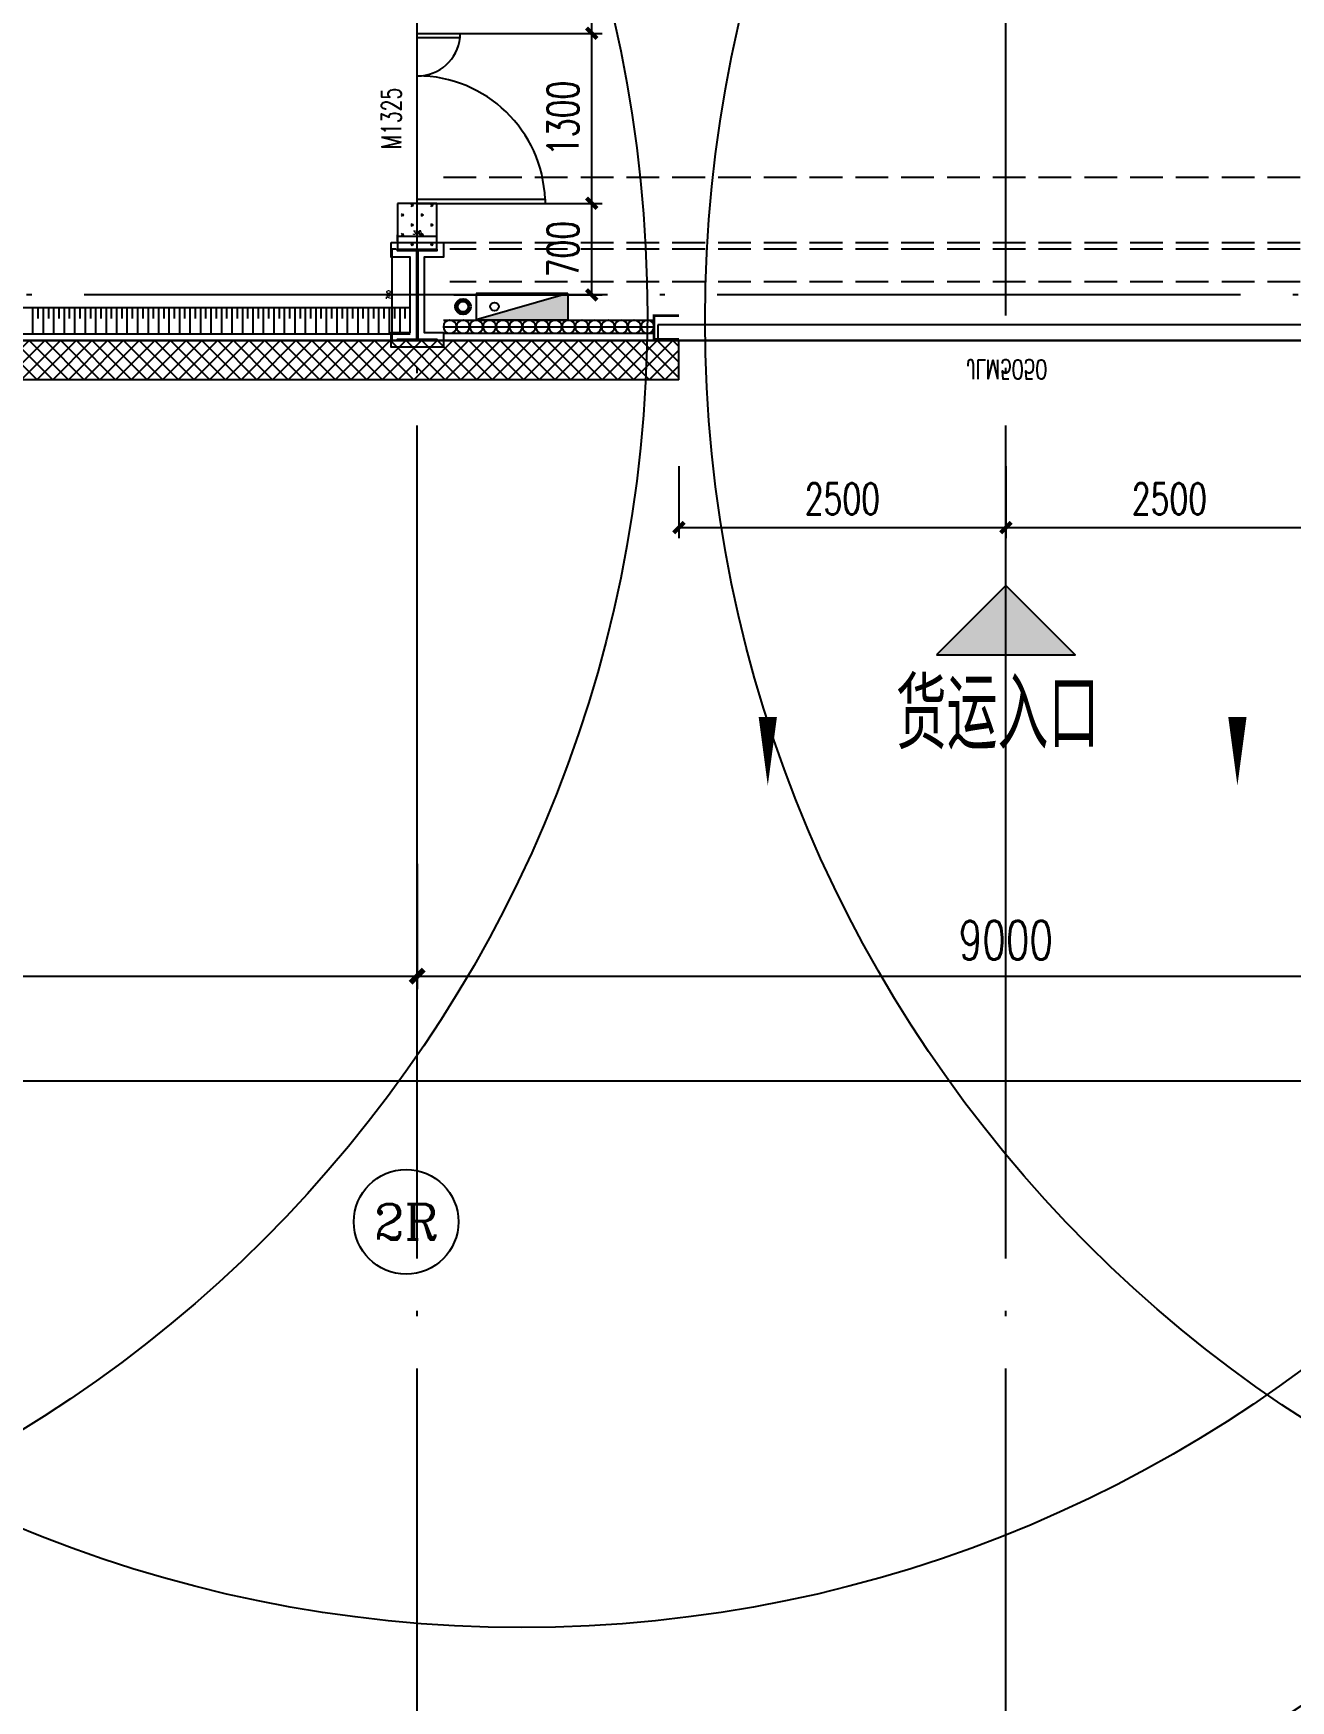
# Model space of a CAD drawing. Extents: x -1313754 to 847533, y 489853 to 941203.
# Drawn here: x -266789 to -257177, y 629320 to 642070 of the extents above; entities that cross this region are included whole.
import ezdxf
from ezdxf.enums import TextEntityAlignment as Align

# ---------------------------------------------------------------- set-up
doc = ezdxf.new("R2010")
doc.units = 0
doc.header["$LTSCALE"] = 1000
doc.header["$MEASUREMENT"] = 0
for name, pattern in [('10平面$0$DASH', [0.35, 0.25, -0.1]), ('DASH', [0.35, 0.25, -0.1]), ('DOTE', [2.42, 2, -0.2, 0.02, -0.2])]:
    doc.linetypes.add(name, pattern=pattern)
doc.layers.get('Defpoints').update_dxf_attribs({"color": 210})
for name, color, linetype in [('10平面$0$WINDOW', 4, 'Continuous'), ('10平面$0$WINDOW_TEXT', 7, 'Continuous'), ('99平面图例外参$0$A-HATCH-2', 251, 'Continuous'), ('A-AXIS-D', 1, 'Continuous'), ('A-AXIS-DOTE', 14, 'DOTE'), ('A-AXIS-DP', 126, 'Continuous'), ('A-AXIS-SYMB', 3, 'Continuous'), ('A-HATCH-2', 251, 'Continuous'), ('A-HRAIL', 173, 'Continuous'), ('A-LIN-V', 9, 'Continuous'), ('A-SFCE', 30, 'Continuous'), ('A-TEXT', 61, 'Continuous'), ('A-WINDOW', 140, 'Continuous'), ('AS-COLN', 6, 'Continuous'), ('AS-WALL', 40, 'Continuous'), ('AS-结构边线层', 200, 'Continuous'), ('DIM_SYMB', 3, 'Continuous'), ('FH-line', 180, 'Continuous'), ('FH-tri', 180, 'Continuous'), ('PUB_HATCH', 8, 'Continuous'), ('PUB_TEXT', 7, 'Continuous'), ('SB_ZF消火栓', 10, 'Continuous'), ('SB_ZF消火栓M', 10, 'Continuous')]:
    doc.layers.add(name, color=color, linetype=linetype)
doc.layers.add('A-加建区域', color=47, linetype='Continuous', plot=False)
doc.layers.add('LG-ZF消防', color=1, linetype='Continuous', lineweight=60)
doc.styles.add('10平面$0$_TCH_WINDOW', font='SIMPLEX', dxfattribs={"height": 3.5, "bigfont": 'GBCBIG'})
doc.styles.add('_TCH_AXIS', font='COMPLEX', dxfattribs={"bigfont": 'GBCBIG'})
doc.styles.add('_TCH_DIM_T3', font='SIMPLEX', dxfattribs={"width": 0.705882, "bigfont": 'GBCBIG'})
doc.styles.add('A-STANDARD', font='SIMPLEX', dxfattribs={"bigfont": 'GBCBIG'})
doc.dimstyles.new('_TCH_ARCH&&10', dxfattribs={"dimtxt": 29.75, "dimasz": 10, "dimexe": 10, "dimexo": 10, "dimgap": 12.625, "dimtad": 1, "dimdec": 0, "dimzin": 0, "dimdsep": 46, "dimtxsty": '_TCH_DIM_T3', "dimblk": 'ARCHTICK', "dimcen": 0.09, "dimclrt": 7, "dimazin": 2, "dimtfac": 1, "dimtdec": 0, "dimtix": 1, "dimtmove": 2, "dimatfit": 3, "dimfxl": 0, "dimtolj": 1, "dimtzin": 0, "dimarcsym": 0})
doc.dimstyles.new('_TCH_ARCH&&100', dxfattribs={"dimtxt": 297.5, "dimasz": 100, "dimexe": 100, "dimexo": 100, "dimgap": 126.25, "dimtad": 1, "dimdec": 0, "dimzin": 0, "dimdsep": 46, "dimtxsty": '_TCH_DIM_T3', "dimblk": 'ARCHTICK', "dimcen": 0.09, "dimclrt": 7, "dimazin": 2, "dimtfac": 1, "dimtdec": 0, "dimtix": 1, "dimtmove": 2, "dimatfit": 3, "dimfxl": 0, "dimtolj": 1, "dimtzin": 0, "dimarcsym": 0})
doc.dimstyles.new('_TCH_ARCH&&80', dxfattribs={"dimtxt": 238, "dimasz": 80, "dimexe": 80, "dimexo": 80, "dimgap": 101, "dimtad": 1, "dimdec": 0, "dimzin": 0, "dimdsep": 46, "dimtxsty": '_TCH_DIM_T3', "dimblk": 'ARCHTICK', "dimcen": 0.09, "dimclrt": 7, "dimazin": 2, "dimtfac": 1, "dimtdec": 0, "dimtix": 1, "dimtmove": 2, "dimatfit": 3, "dimfxl": 0, "dimtolj": 1, "dimtzin": 0, "dimarcsym": 0})

# ---------------------------------------------------------------- blocks, each defined once
blk = doc.blocks.new('_ArchTick')
at = {"color": 0, "linetype": 'ByBlock', "const_width": 0.4}
blk.add_lwpolyline([(-0.5, -0.5), (0.5, 0.5)], dxfattribs=at)
blk = doc.blocks.new('*D1286')
at = {"layer": 'A-AXIS-D', "color": 0, "lineweight": -2}
for p, q in [((-52118, -169100), (-52118, -170060)), ((-43118, -169100), (-43118, -170060)), ((-52118, -169960), (-43118, -169960))]:
    blk.add_line(p, q, dxfattribs=at)
at = {"layer": 'Defpoints', "color": 0}
for p in [(-52118, -169000), (-43118, -169000), (-43118, -169960)]:
    blk.add_point(p, dxfattribs=at)
at = {"layer": 'A-AXIS-D', "color": 0, "lineweight": -2, "xscale": 100, "yscale": 100, "zscale": 100, "rotation": 180}
blk.add_blockref('_ArchTick', (-52118, -169960), dxfattribs=at)
at = {"layer": 'A-AXIS-D', "color": 0, "lineweight": -2, "xscale": 100, "yscale": 100, "zscale": 100}
blk.add_blockref('_ArchTick', (-43118, -169960), dxfattribs=at)
at = {"layer": 'A-AXIS-D', "color": 7, "insert": (-47618, -169685), "char_height": 297.5, "attachment_point": 5, "style": '_TCH_DIM_T3'}
blk.add_mtext('\\A1;9000', dxfattribs=at)
blk = doc.blocks.new('*D1287')
at = {"layer": 'A-AXIS-D', "color": 0, "lineweight": -2}
for p, q in [((-43118, -169100), (-43118, -170060)), ((-34118, -169100), (-34118, -170060)), ((-43118, -169960), (-34118, -169960))]:
    blk.add_line(p, q, dxfattribs=at)
at = {"layer": 'Defpoints', "color": 0}
for p in [(-43118, -169000), (-34118, -169000), (-34118, -169960)]:
    blk.add_point(p, dxfattribs=at)
at = {"layer": 'A-AXIS-D', "color": 0, "lineweight": -2, "xscale": 100, "yscale": 100, "zscale": 100, "rotation": 180}
blk.add_blockref('_ArchTick', (-43118, -169960), dxfattribs=at)
at = {"layer": 'A-AXIS-D', "color": 0, "lineweight": -2, "xscale": 100, "yscale": 100, "zscale": 100}
blk.add_blockref('_ArchTick', (-34118, -169960), dxfattribs=at)
at = {"layer": 'A-AXIS-D', "color": 7, "insert": (-38618, -169685), "char_height": 297.5, "attachment_point": 5, "style": '_TCH_DIM_T3'}
blk.add_mtext('\\A1;9000', dxfattribs=at)
blk = doc.blocks.new('*D1384')
at = {"layer": 'A-AXIS-D', "color": 0, "lineweight": -2}
for p, q in [((-65318, -169200), (-65318, -170860)), ((92682, -169200), (92682, -170860)), ((-65318, -170760), (92682, -170760))]:
    blk.add_line(p, q, dxfattribs=at)
at = {"layer": 'Defpoints', "color": 0}
for p in [(-65318, -169100), (92682, -169100), (92682, -170760)]:
    blk.add_point(p, dxfattribs=at)
at = {"layer": 'A-AXIS-D', "color": 0, "lineweight": -2, "xscale": 100, "yscale": 100, "zscale": 100, "rotation": 180}
blk.add_blockref('_ArchTick', (-65318, -170760), dxfattribs=at)
at = {"layer": 'A-AXIS-D', "color": 0, "lineweight": -2, "xscale": 100, "yscale": 100, "zscale": 100}
blk.add_blockref('_ArchTick', (92682, -170760), dxfattribs=at)
at = {"layer": 'A-AXIS-D', "color": 7, "insert": (13682, -170485), "char_height": 297.5, "attachment_point": 5, "style": '_TCH_DIM_T3'}
blk.add_mtext('\\A1;158000', dxfattribs=at)
blk = doc.blocks.new('JYC-1')
at = {"layer": 'FH-tri'}
h = blk.add_hatch(color=2, dxfattribs=at)
h.dxf.hatch_style = 1
h.paths.add_polyline_path([(-234606, -21202), (-233356, -19952), (-234606, -19952)])
at = {"layer": 'FH-tri', "color": 2}
blk.add_lwpolyline([(-234606, -21202), (-233356, -19952), (-233356, -19952), (-234606, -19952)], close=True, dxfattribs=at)
at = {"layer": 'A-TEXT', "style": 'A-STANDARD'}
blk.add_text('货运入口', height=900.2, rotation=45, dxfattribs=at).set_placement((-234122, -22420))
blk = doc.blocks.new('10平面$0$$DorLib2D$00000126')
at = {"color": 0, "linetype": 'Continuous'}
for p, q in [((-0.532, 0.5), (-0.532, 0.9)), ((0.532, 0.9), (0.532, 0.5))]:
    blk.add_line(p, q, dxfattribs=at)
at = {"color": 0, "linetype": '10平面$0$DASH'}
for p, q in [((-0.532, 0.9), (0.532, 0.9)), ((-0.532, 0.5), (0.532, 0.5))]:
    blk.add_line(p, q, dxfattribs=at)
blk = doc.blocks.new('42343243')
at = {"layer": '10平面$0$WINDOW'}
ref = blk.add_blockref('10平面$0$$DorLib2D$00000126', (-259354, 1223020), dxfattribs=dict(at, xscale=5000, yscale=300, zscale=300, rotation=179.9999999999992))
ref.add_attrib('A', 'JLM5050', (-259655, 1223016), dxfattribs={"layer": '10平面$0$WINDOW_TEXT', "ltscale": 500, "height": 148.8, "rotation": 360, "style": '10平面$0$_TCH_WINDOW', "width": 0.705882})
blk = doc.blocks.new('43243')
at = {"layer": 'AS-结构边线层'}
blk.add_lwpolyline([(-264361, 722920), (-285754, 656986), (-285754, 639720), (-254454, 639720), (-254454, 640170), (-252354, 640170), (-252354, 639720), (-250514, 639720), (-250514, 639550), (-229294, 639550), (-229294, 639720), (-227454, 639720), (-227454, 640170), (-225354, 640170), (-225354, 639720), (-223514, 639720), (-223514, 639550), (-210494, 639550), (-210494, 639720), (-200454, 639720)], dxfattribs=at)
blk = doc.blocks.new('3243243')
at = {"layer": 'A-SFCE', "linetype": 'DASH'}
for p, q in [((-255004.2, 640420), (-263604.2, 640420)), ((-255004.2, 640170), (-263604.2, 640170))]:
    blk.add_line(p, q, dxfattribs=at)
blk = doc.blocks.new('*D1765')
at = {"layer": 'A-AXIS-DP', "color": 0, "lineweight": -2}
for p, q in [((-195790, 766880), (-195790, 766929)), ((-195790, 766919), (-195490, 766919)), ((-195490, 766880), (-195490, 766929))]:
    blk.add_line(p, q, dxfattribs=at)
at = {"layer": 'Defpoints', "color": 0}
for p in [(-195790, 766870), (-195490, 766919), (-195490, 766870)]:
    blk.add_point(p, dxfattribs=at)
at = {"layer": 'A-AXIS-DP', "color": 0, "lineweight": -2, "xscale": 10, "yscale": 10, "zscale": 10, "rotation": 180}
blk.add_blockref('_ArchTick', (-195790, 766919), dxfattribs=at)
at = {"layer": 'A-AXIS-DP', "color": 0, "lineweight": -2, "xscale": 10, "yscale": 10, "zscale": 10}
blk.add_blockref('_ArchTick', (-195490, 766919), dxfattribs=at)
at = {"layer": 'A-AXIS-DP', "color": 7, "insert": (-195640, 766946), "char_height": 29.8, "attachment_point": 5, "style": '_TCH_DIM_T3'}
blk.add_mtext('\\A1;300', dxfattribs=at)
blk = doc.blocks.new('*D1766')
at = {"layer": 'A-AXIS-DP', "color": 0, "lineweight": -2}
for p, q in [((-195800, 766820), (-195841, 766820)), ((-195831, 766120), (-195831, 766820)), ((-195800, 766120), (-195841, 766120))]:
    blk.add_line(p, q, dxfattribs=at)
at = {"layer": 'Defpoints', "color": 0}
for p in [(-195831, 766820), (-195790, 766820), (-195790, 766120)]:
    blk.add_point(p, dxfattribs=at)
at = {"layer": 'A-AXIS-DP', "color": 0, "lineweight": -2, "xscale": 10, "yscale": 10, "zscale": 10}
for p, rotation in [((-195831, 766820), 90), ((-195831, 766120), 270)]:
    blk.add_blockref('_ArchTick', p, dxfattribs=dict(at, rotation=rotation))
at = {"layer": 'A-AXIS-DP', "color": 7, "insert": (-195859, 766470), "char_height": 29.8, "attachment_point": 5, "rotation": 90, "style": '_TCH_DIM_T3'}
blk.add_mtext('\\A1;700', dxfattribs=at)
blk = doc.blocks.new('w42343')
at = {"layer": 'A-HATCH-2', "linetype": 'DASH'}
for p, q in [((-263654.2, 640970), (-128354.2, 640970)), ((-263654.2, 640470), (-128354.2, 640470))]:
    blk.add_line(p, q, dxfattribs=at)
blk = doc.blocks.new('3333')
at = {"layer": 'A-SFCE', "const_width": 20}
blk.add_lwpolyline([(-227064, 766320), (-227064, 766510), (-227244, 766510), (-227244, 766320)], dxfattribs=at)
blk = doc.blocks.new('99平面图例外参$0$$LinePat$填挖边坡')
at = {"color": 0}
for p, q in [((0, 0), (0, -1500)), ((300, 0), (300, -600))]:
    blk.add_line(p, q, dxfattribs=at)
at = {"layer": 'Defpoints', "color": 0}
blk.add_point((600, 0), dxfattribs=at)
blk = doc.blocks.new('99平面图例外参$0$$LinePat$圆环')
for points in [[(0, 150), (300, 150)], [(0, 0), (300, 0)], [(0, -150), (300, -150)]]:
    blk.add_lwpolyline(points)
at = {"color": 0}
blk.add_circle((150, 0), 150, dxfattribs=at)
blk = doc.blocks.new('34242343243')
at = {"layer": 'A-LIN-V'}
for p, q in [((-263908, 639970), (-285504, 639970)), ((-263908, 639770), (-285704, 639770))]:
    blk.add_line(p, q, dxfattribs=at)
at = {"layer": '99平面图例外参$0$A-HATCH-2', "color": 203, "xscale": 0.1336172830128488, "yscale": 0.1333333333333333, "zscale": 0.1333333333333333, "rotation": 8.843761484292967e-11}
for p in [(-266794, 639970), (-266714, 639970), (-266634, 639970), (-266554, 639970), (-266474, 639970), (-266393, 639970), (-266313, 639970), (-266233, 639970), (-266153, 639970), (-266073, 639970), (-265993, 639970), (-265912, 639970), (-265832, 639970), (-265752, 639970), (-265672, 639970), (-265592, 639970), (-265512, 639970), (-265431, 639970), (-265351, 639970), (-265271, 639970), (-265191, 639970), (-265111, 639970), (-265031, 639970), (-264950, 639970), (-264870, 639970), (-264790, 639970), (-264710, 639970), (-264630, 639970), (-264550, 639970), (-264469, 639970), (-264389, 639970), (-264309, 639970), (-264229, 639970), (-264149, 639970), (-264069, 639970), (-263988, 639970)]:
    blk.add_blockref('99平面图例外参$0$$LinePat$填挖边坡', p, dxfattribs=at)
at = {"layer": 'A-HRAIL', "xscale": -0.3355865542526529, "yscale": 0.3333333333333333, "zscale": 0.3333333333333333, "rotation": 179.9999999997019}
for p in [(-263654, 639826), (-263554, 639826), (-263453, 639826), (-263352, 639826), (-263251, 639826), (-263151, 639826), (-263050, 639826), (-262949, 639826), (-262849, 639826), (-262748, 639826), (-262647, 639826), (-262547, 639826), (-262446, 639826), (-262345, 639826), (-262245, 639826), (-262144, 639826)]:
    blk.add_blockref('99平面图例外参$0$$LinePat$圆环', p, dxfattribs=at)
at = {"layer": 'A-SFCE', "xscale": -1.00000000000002, "rotation": 90}
blk.add_blockref('3333', (504467, 412666), dxfattribs=at)
blk = doc.blocks.new('DOOR2DLIB$SYSLIB$00000123')
at = {"color": 0}
for p, q in [((0.475, -0.0014), (0.475, 0.7521)), ((0.475, 0.7521), (0.5, 0.7521)), ((0.5, -0.0014), (0.5, 0.7521)), ((-0.5, 0), (-0.5, 0.252)), ((-0.475, 0.252), (-0.5, 0.252)), ((-0.475, 0), (-0.475, 0.252)), ((-0.475, 0), (-0.5, 0)), ((0.475, -0.0014), (0.5, -0.0014))]:
    blk.add_line(p, q, dxfattribs=at)
for centre, radius, start, end in [((0.5046, -0.0019), 0.7546, 92.24927, 179.72377), ((-0.5008, 0.0026), 0.2508, 359.78987, 84.09744)]:
    blk.add_arc(centre, radius, start, end, dxfattribs=at)
blk = doc.blocks.new('423432433333')
at = {"layer": 'PUB_HATCH'}
h = blk.add_hatch(dxfattribs=at)
h.set_pattern_fill('石膏板', color=256, scale=30, style=0)
h.set_pattern_definition([(45, (25.49, 21.51), (-75.000002, 75.000002), [24, -82.06602]), (135, (192.46, 21.51), (-75.000002, -75.000002), [24, -82.06602])])
h.paths.add_polyline_path([(-261010, 640470), (-261010, 640820), (-261310, 640820), (-261310, 640470)])
at = {"layer": 'AS-WALL'}
for p, q in [((-261010, 640820), (-261310, 640820)), ((-261310, 640820), (-261310, 640470)), ((-261010, 640470), (-261010, 640820)), ((-261310, 640470), (-261010, 640470))]:
    blk.add_line(p, q, dxfattribs=at)
at = {"layer": '10平面$0$WINDOW'}
ref = blk.add_blockref('DOOR2DLIB$SYSLIB$00000123', (-261160, 641470), dxfattribs=dict(at, xscale=-1300, yscale=-1300, zscale=300, rotation=90.00000000093436))
ref.add_attrib('A', 'M1325', (-261283, 641235), dxfattribs={"layer": '10平面$0$WINDOW_TEXT', "ltscale": 500, "height": 148.8, "rotation": 90, "style": '10平面$0$_TCH_WINDOW', "width": 0.705882})
blk = doc.blocks.new('A$C5D961328')
at = {"layer": 'SB_ZF消火栓'}
blk.add_hatch(color=256, dxfattribs=at).paths.add_polyline_path([(0, 40), (700, 40), (700, 240)])
at = {"layer": 'A-LIN-V', "ltscale": 500}
blk.add_circle((350, 40), 10001, dxfattribs=at)
at = {"layer": 'SB_ZF消火栓'}
for p, q in [((700, 240), (0, 240)), ((0, 240), (0, 40)), ((700, 240), (0, 40)), ((700, 240), (700, 40)), ((0, 40), (700, 40))]:
    blk.add_line(p, q, dxfattribs=at)
at = {"layer": 'SB_ZF消火栓', "color": 1}
blk.add_circle((140, 140), 32.5, dxfattribs=at)
blk = doc.blocks.new('we42342343234')
at = {"layer": 'SB_ZF消火栓M', "xscale": -1, "rotation": 180}
blk.add_blockref('A$C5D961328', (-251955, 620960), dxfattribs=at)
blk = doc.blocks.new('43242343')
at = {"layer": 'LG-ZF消防', "linetype": 'Continuous'}
blk.add_circle((-263504, 639980), 50, dxfattribs=at)
blk = doc.blocks.new('234243242332')
at = {"layer": 'LG-ZF消防', "linetype": 'Continuous'}
blk.add_blockref('43242343', (0, 0), dxfattribs=at)
at = {"layer": 'SB_ZF消火栓'}
for name, p in [('A$C5D961328', (-272446, 639880)), ('A$C5D961328', (-263404, 639840)), ('A$C5D961328', (-252003, 639836)), ('we42342343234', (0, 0))]:
    blk.add_blockref(name, p, dxfattribs=at)
blk = doc.blocks.new('*D792')
at = {"layer": 'A-AXIS-DP', "color": 0, "lineweight": -2}
for p, q in [((-263574, 646320), (-262440, 646320)), ((-262520, 642070), (-262520, 646320)), ((-263574, 642070), (-262440, 642070))]:
    blk.add_line(p, q, dxfattribs=at)
at = {"layer": 'Defpoints', "color": 0}
for p in [(-263654, 646320), (-262520, 646320), (-263654, 642070)]:
    blk.add_point(p, dxfattribs=at)
at = {"layer": 'A-AXIS-DP', "color": 0, "lineweight": -2, "xscale": 80, "yscale": 80, "zscale": 80}
for p, rotation in [((-262520, 646320), 90), ((-262520, 642070), 270)]:
    blk.add_blockref('_ArchTick', p, dxfattribs=dict(at, rotation=rotation))
at = {"layer": 'A-AXIS-DP', "color": 7, "insert": (-262740, 644195), "char_height": 238, "attachment_point": 5, "rotation": 90, "style": '_TCH_DIM_T3'}
blk.add_mtext('\\A1;4250', dxfattribs=at)
blk = doc.blocks.new('*D793')
at = {"layer": 'A-AXIS-DP', "color": 0, "lineweight": -2}
for p, q in [((-263574, 642070), (-262440, 642070)), ((-262520, 640770), (-262520, 642070)), ((-263574, 640770), (-262440, 640770))]:
    blk.add_line(p, q, dxfattribs=at)
at = {"layer": 'Defpoints', "color": 0}
for p in [(-263654, 642070), (-262520, 642070), (-263654, 640770)]:
    blk.add_point(p, dxfattribs=at)
at = {"layer": 'A-AXIS-DP', "color": 0, "lineweight": -2, "xscale": 80, "yscale": 80, "zscale": 80}
for p, rotation in [((-262520, 642070), 90), ((-262520, 640770), 270)]:
    blk.add_blockref('_ArchTick', p, dxfattribs=dict(at, rotation=rotation))
at = {"layer": 'A-AXIS-DP', "color": 7, "insert": (-262740, 641420), "char_height": 238, "attachment_point": 5, "rotation": 90, "style": '_TCH_DIM_T3'}
blk.add_mtext('\\A1;1300', dxfattribs=at)
blk = doc.blocks.new('*D794')
at = {"layer": 'A-AXIS-DP', "color": 0, "lineweight": -2}
for p, q in [((-263574, 640770), (-262440, 640770)), ((-262520, 640070), (-262520, 640770)), ((-263574, 640070), (-262440, 640070))]:
    blk.add_line(p, q, dxfattribs=at)
at = {"layer": 'Defpoints', "color": 0}
for p in [(-263654, 640770), (-262520, 640770), (-263654, 640070)]:
    blk.add_point(p, dxfattribs=at)
at = {"layer": 'A-AXIS-DP', "color": 0, "lineweight": -2, "xscale": 80, "yscale": 80, "zscale": 80}
for p, rotation in [((-262520, 640770), 90), ((-262520, 640070), 270)]:
    blk.add_blockref('_ArchTick', p, dxfattribs=dict(at, rotation=rotation))
at = {"layer": 'A-AXIS-DP', "color": 7, "insert": (-262740, 640420), "char_height": 238, "attachment_point": 5, "rotation": 90, "style": '_TCH_DIM_T3'}
blk.add_mtext('\\A1;700', dxfattribs=at)
blk = doc.blocks.new('*D992')
at = {"layer": 'A-AXIS-DP', "color": 0, "lineweight": -2}
for p, q in [((-261854, 638760), (-261854, 638210)), ((-259354, 638760), (-259354, 638210)), ((-261854, 638290), (-259354, 638290))]:
    blk.add_line(p, q, dxfattribs=at)
at = {"layer": 'Defpoints', "color": 0}
for p in [(-261854, 638840), (-259354, 638840), (-259354, 638290)]:
    blk.add_point(p, dxfattribs=at)
at = {"layer": 'A-AXIS-DP', "color": 0, "lineweight": -2, "xscale": 80, "yscale": 80, "zscale": 80, "rotation": 180}
blk.add_blockref('_ArchTick', (-261854, 638290), dxfattribs=at)
at = {"layer": 'A-AXIS-DP', "color": 0, "lineweight": -2, "xscale": 80, "yscale": 80, "zscale": 80}
blk.add_blockref('_ArchTick', (-259354, 638290), dxfattribs=at)
at = {"layer": 'A-AXIS-DP', "color": 7, "insert": (-260604, 638510), "char_height": 238, "attachment_point": 5, "style": '_TCH_DIM_T3'}
blk.add_mtext('\\A1;2500', dxfattribs=at)
blk = doc.blocks.new('*D993')
at = {"layer": 'A-AXIS-DP', "color": 0, "lineweight": -2}
for p, q in [((-259354, 638760), (-259354, 638210)), ((-256854, 638760), (-256854, 638210)), ((-259354, 638290), (-256854, 638290))]:
    blk.add_line(p, q, dxfattribs=at)
at = {"layer": 'Defpoints', "color": 0}
for p in [(-259354, 638840), (-256854, 638840), (-256854, 638290)]:
    blk.add_point(p, dxfattribs=at)
at = {"layer": 'A-AXIS-DP', "color": 0, "lineweight": -2, "xscale": 80, "yscale": 80, "zscale": 80, "rotation": 180}
blk.add_blockref('_ArchTick', (-259354, 638290), dxfattribs=at)
at = {"layer": 'A-AXIS-DP', "color": 0, "lineweight": -2, "xscale": 80, "yscale": 80, "zscale": 80}
blk.add_blockref('_ArchTick', (-256854, 638290), dxfattribs=at)
at = {"layer": 'A-AXIS-DP', "color": 7, "insert": (-258104, 638510), "char_height": 238, "attachment_point": 5, "style": '_TCH_DIM_T3'}
blk.add_mtext('\\A1;2500', dxfattribs=at)
blk = doc.blocks.new('dote')
at = {"layer": 'A-AXIS-D'}
blk.add_circle((-43202.7, -171838.9), 400, dxfattribs=at)
at = {"layer": 'A-AXIS-DOTE', "ltscale": 2}
for p, q in [((-43117.8, -169748.9), (-43117.8, -75950)), ((-38617.8, -169748.9), (-38617.8, -75950)), ((98696.4, -164750), (-75513.6, -164750)), ((-43117.8, -264080), (-43117.8, -167560.7)), ((-38617.8, -264080), (-38617.8, -167560.7))]:
    blk.add_line(p, q, dxfattribs=at)
at = {"layer": 'PUB_TEXT', "style": '_TCH_AXIS'}
blk.add_text('2R', height=270.86, dxfattribs=at).set_placement((-43447.8, -171974.3), (-42957.6, -171974.3), align=Align.FIT)
at = {"layer": 'A-AXIS-D'}
for base, p1, p2, picture, middle in [((-43117.8, -169960), (-52117.8, -169000), (-43117.8, -169000), '*D1286', (-47617.8, -169685)), ((-34117.8, -169960), (-43117.8, -169000), (-34117.8, -169000), '*D1287', (-38617.8, -169685)), ((92682.2, -170760), (-65317.8, -169100), (92682.2, -169100), '*D1384', (13682.2, -170485))]:
    dim = blk.add_linear_dim(base=base, p1=p1, p2=p2, angle=0, dimstyle='_TCH_ARCH&&100', override={"dimgap": 0}, dxfattribs=at)
    dim.commit()
    dim.dimension.update_dxf_attribs({"geometry": picture, "text_midpoint": middle, "dimtype": 161})
blk = doc.blocks.new('nt66')
at = {"layer": 'A-HATCH-2'}
blk.add_lwpolyline([(-195840, 766870), (-195440, 766870), (-195440, 766758), (-195586, 766758), (-195586, 766182), (-195440, 766182), (-195440, 766070), (-195840, 766070), (-195840, 766182), (-195694, 766182), (-195694, 766758), (-195840, 766758)], close=True, dxfattribs=at)
at = {"layer": 'AS-COLN'}
blk.add_lwpolyline([(-195790, 766820), (-195490, 766820), (-195490, 766808), (-195636, 766808), (-195636, 766132), (-195490, 766132), (-195490, 766120), (-195790, 766120), (-195790, 766132), (-195644, 766132), (-195644, 766808), (-195790, 766808)], close=True, dxfattribs=at)
at = {"layer": 'A-AXIS-DP'}
for p1, p2, distance, picture, middle in [((-195790, 766870), (-195490, 766870), 48.8, '*D1765', (-195640, 766946.2)), ((-195790, 766120), (-195790, 766820), 41.2, '*D1766', (-195858.7, 766470))]:
    dim = blk.add_aligned_dim(p1=p1, p2=p2, distance=distance, dimstyle='_TCH_ARCH&&10', dxfattribs=at)
    dim.commit()
    dim.dimension.update_dxf_attribs({"geometry": picture, "text_midpoint": middle})
blk = doc.blocks.new('33333')
blk.add_blockref('nt66', (-68214, -126400))

msp = doc.modelspace()

# ---------------------------------------------------------------- hatches: boundary and pattern name
at = {"layer": 'PUB_HATCH'}
h = msp.add_hatch(dxfattribs=at)
h.set_pattern_fill('多孔材料', color=256, scale=30, style=0)
h.set_pattern_definition([(45, (60, 0), (-60.000061, 60.000061), []), (135, (60, 0), (-60.000061, -60.000061), [])])
h.paths.add_polyline_path([(-261854.2, 639720), (-285754.2, 639720), (-286054.2, 639420), (-261854.2, 639420)])

# ---------------------------------------------------------------- linework, layer by layer
at = {"layer": 'A-AXIS-SYMB'}
for points in [[(-261174.2, 637777.7, 0, 0, 0), (-261174.2, 636317.7, 0, 140, 0), (-261174.2, 636842.7, 0, 0, 0)], [(-257584.2, 637777.7, 0, 0, 0), (-257584.2, 636317.7, 0, 140, 0), (-257584.2, 636842.7, 0, 0, 0)]]:
    msp.add_lwpolyline(points, format="xyseb", dxfattribs=at)
at = {"layer": 'AS-WALL'}
for p, q in [((-261854.2, 639720), (-285754.2, 639720)), ((-261854.2, 639420), (-261854.2, 639720)), ((-261854.2, 639420), (-286054.2, 639420))]:
    msp.add_line(p, q, dxfattribs=at)

# ---------------------------------------------------------------- block references
at = {"layer": 'A-AXIS-DP'}
msp.add_blockref('3243243', (0, 0), dxfattribs=at)
at = {"layer": 'A-WINDOW'}
for name in ['43243', '33333', 'w42343']:
    msp.add_blockref(name, (0, 0), dxfattribs=at)
at = {"layer": 'A-WINDOW', "xscale": -1, "rotation": 180}
msp.add_blockref('42343243', (0, 1862590), dxfattribs=at)
at = {"layer": 'A-加建区域'}
msp.add_blockref('423432433333', (-2694.2, -50), dxfattribs=at)
at = {"layer": 'AS-WALL'}
msp.add_blockref('dote', (-220736.4, 804820), dxfattribs=at)
at = {"layer": 'DIM_SYMB'}
msp.add_blockref('34242343243', (0, 0), dxfattribs=at)
at = {"layer": 'FH-line', "xscale": 0.6000000000000002, "yscale": 0.6000000000000002, "zscale": 0.6000000000000002, "rotation": 315.0000000000014}
msp.add_blockref('JYC-1', (-151354.2, 546777.7), dxfattribs=at)
at = {"layer": 'SB_ZF消火栓', "linetype": 'Continuous'}
msp.add_blockref('234243242332', (0, 0), dxfattribs=at)

# ---------------------------------------------------------------- dimensions: what is measured, and where the dimension line sits
at = {"layer": 'A-AXIS-DP'}
for p1, p2, distance, picture, middle in [((-263654.2, 642070), (-263654.2, 646320), -1134.2, '*D792', (-262740, 644195)), ((-263654.2, 640770), (-263654.2, 642070), -1134.2, '*D793', (-262740, 641420)), ((-263654.2, 640070), (-263654.2, 640770), -1134.2, '*D794', (-262740, 640420)), ((-261854.2, 638840), (-259354.2, 638840), -550, '*D992', (-260604.2, 638510)), ((-259354.2, 638840), (-256854.2, 638840), -550, '*D993', (-258104.2, 638510))]:
    dim = msp.add_aligned_dim(p1=p1, p2=p2, distance=distance, dimstyle='_TCH_ARCH&&80', dxfattribs=at)
    dim.commit()
    dim.dimension.update_dxf_attribs({"geometry": picture, "text_midpoint": middle})

doc.saveas('drawing.dxf')
